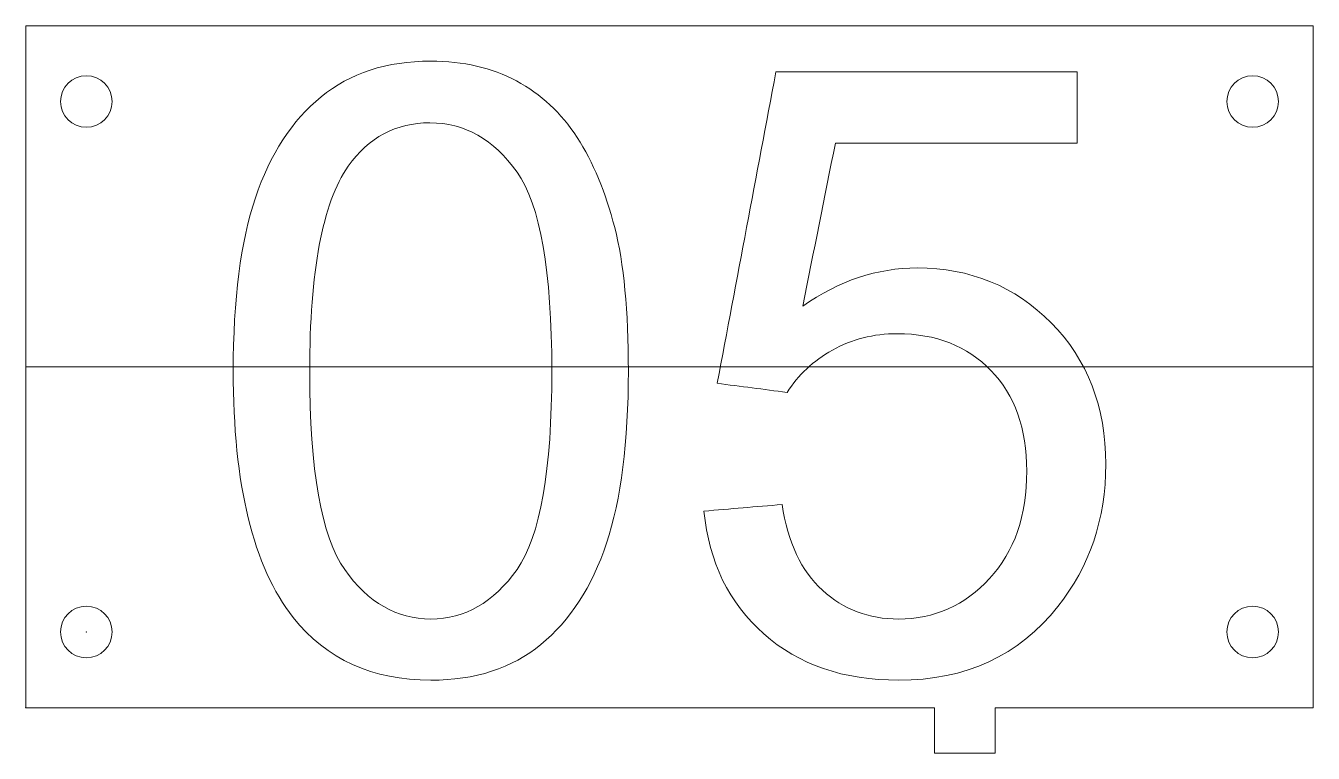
# Model space of a CAD drawing. Header units: millimetres. Extents: x 0 to 85, y -3 to 45.
import ezdxf
from ezdxf.lldxf.tags import DXFTag

# ---------------------------------------------------------------- set-up
doc = ezdxf.new("R2010")
doc.units = ezdxf.units.MM
doc.layers.add('1', color=7, linetype='Continuous', true_color=0xffffff)
doc.layers.add('61', color=7, linetype='Continuous', true_color=0xffffff)
tags = doc.linetypes.add('PHANTOM', pattern=[50.5, 18, -6.5, 6.5, -6.5, 6.5, -6.5]).pattern_tags.tags
tags[14:15] = [DXFTag(74, 4), DXFTag(75, 0), DXFTag(340, '0'), DXFTag(46, 0.0), DXFTag(50, 0.0), DXFTag(44, 0.0), DXFTag(45, 0.0)]
tags[12:13] = [DXFTag(74, 4), DXFTag(75, 0), DXFTag(340, '0'), DXFTag(46, 0.0), DXFTag(50, 0.0), DXFTag(44, 0.0), DXFTag(45, 0.0)]
tags[10:11] = [DXFTag(74, 4), DXFTag(75, 0), DXFTag(340, '0'), DXFTag(46, 0.0), DXFTag(50, 0.0), DXFTag(44, 0.0), DXFTag(45, 0.0)]
tags[8:9] = [DXFTag(74, 4), DXFTag(75, 0), DXFTag(340, '0'), DXFTag(46, 0.0), DXFTag(50, 0.0), DXFTag(44, 0.0), DXFTag(45, 0.0)]
tags[6:7] = [DXFTag(74, 4), DXFTag(75, 0), DXFTag(340, '0'), DXFTag(46, 0.0), DXFTag(50, 0.0), DXFTag(44, 0.0), DXFTag(45, 0.0)]
tags[4:5] = [DXFTag(74, 4), DXFTag(75, 0), DXFTag(340, '0'), DXFTag(46, 0.0), DXFTag(50, 0.0), DXFTag(44, 0.0), DXFTag(45, 0.0)]

msp = doc.modelspace()

# ---------------------------------------------------------------- linework, layer by layer
at = {"layer": '1', "color": 252, "linetype": 'Continuous', "lineweight": 13}
for p, q in [((0, 45), (0, 0)), ((85, 45), (0, 45)), ((0, 45), (0, 0)), ((85, 45), (0, 45)), ((85, 0), (85, 45)), ((85, 0), (85, 45)), ((0, 0), (60, 0)), ((0, 0), (60, 0)), ((60, 0), (60, -3)), ((60, 0), (60, -3)), ((64, -3), (64, 0)), ((64, -3), (64, 0)), ((64, 0), (85, 0)), ((64, 0), (85, 0)), ((60, -3), (64, -3)), ((60, -3), (64, -3))]:
    msp.add_line(p, q, dxfattribs=at)
at = {"layer": '1', "color": 163, "linetype": 'Continuous', "lineweight": 18}
for p, q in [((85, 45), (0, 45)), ((0, 45), (0, 0)), ((85, 0), (85, 45)), ((0, 0), (60, 0)), ((60, -3), (60, 0)), ((64, 0), (64, -3)), ((64, 0), (85, 0)), ((64, -3), (60, -3))]:
    msp.add_line(p, q, dxfattribs=at)
at = {"layer": '1', "color": 163, "linetype": 'PHANTOM', "lineweight": 18}
msp.add_line((0, 22.5), (85, 22.5), dxfattribs=at)
at = {"layer": '1', "color": 252, "linetype": 'Continuous', "lineweight": 13}
for centre in [(4, 40), (4, 40), (81, 40), (81, 40), (4, 5), (4, 5), (81, 5), (81, 5)]:
    msp.add_circle(centre, 1.7, dxfattribs=at)
for points, knots in [([(15.162, 33.644), (14.188, 30.763), (13.697, 26.957), (13.697, 14.712), (15.015, 9.294), (19.857, 3.193), (22.889, 1.821), (29.674, 1.821), (32.097, 2.606), (35.932, 5.753), (37.376, 7.976), (39.305, 13.745), (39.783, 17.536), (39.783, 26.187), (39.488, 29.339), (38.277, 34.018), (37.458, 36.001), (35.346, 39.259), (34.012, 40.503), (30.768, 42.224), (28.888, 42.664), (23.83, 42.664), (21.415, 41.878), (17.58, 38.747), (16.136, 36.525), (15.162, 33.644)], [0, 0, 0, 0, 0.07926, 0.07926, 0.205144, 0.205144, 0.309801, 0.309801, 0.389349, 0.389349, 0.4691, 0.4691, 0.548581, 0.548581, 0.615716, 0.615716, 0.682795, 0.682795, 0.749873, 0.749873, 0.817093, 0.817093, 0.908429, 0.908429, 1, 1, 1, 1]), ([(15.162, 33.644), (16.136, 36.525), (17.58, 38.747), (21.415, 41.878), (23.83, 42.664), (28.888, 42.664), (30.768, 42.224), (34.012, 40.503), (35.346, 39.259), (37.458, 36.001), (38.277, 34.018), (39.488, 29.339), (39.783, 26.187), (39.783, 17.536), (39.305, 13.745), (37.376, 7.976), (35.932, 5.753), (32.097, 2.606), (29.674, 1.821), (22.889, 1.821), (19.857, 3.193), (15.015, 9.294), (13.697, 14.712), (13.697, 26.957), (14.188, 30.763), (15.162, 33.644)], [0, 0, 0, 0, 0.091571, 0.091571, 0.182907, 0.182907, 0.250127, 0.250127, 0.317205, 0.317205, 0.384284, 0.384284, 0.451419, 0.451419, 0.5309, 0.5309, 0.610651, 0.610651, 0.690199, 0.690199, 0.794856, 0.794856, 0.92074, 0.92074, 1, 1, 1, 1]), ([(21.285, 35.731), (22.635, 37.638), (24.436, 38.596), (28.978, 38.596), (30.894, 37.515), (33.967, 33.183), (34.732, 28.807), (34.732, 15.678), (33.971, 11.315), (30.894, 6.944), (28.995, 5.856), (24.485, 5.856), (22.594, 6.944), (21.055, 9.113)], [0, 0, 0, 0, 0.164766, 0.164766, 0.332528, 0.332528, 0.499869, 0.499869, 0.666378, 0.666378, 0.832886, 0.832886, 1, 1, 1, 1]), ([(21.055, 9.113), (22.594, 6.944), (24.485, 5.856), (28.995, 5.856), (30.894, 6.944), (33.971, 11.315), (34.732, 15.678), (34.732, 28.807), (33.967, 33.183), (30.894, 37.515), (28.978, 38.596), (24.436, 38.596), (22.635, 37.638), (21.285, 35.731)], [0, 0, 0, 0, 0.167114, 0.167114, 0.333622, 0.333622, 0.500131, 0.500131, 0.667472, 0.667472, 0.835234, 0.835234, 1, 1, 1, 1]), ([(21.285, 35.731), (19.59, 33.292), (18.747, 28.79), (18.747, 15.661), (19.517, 11.291), (21.055, 9.113)], [0, 0, 0, 0, 0.5, 0.5, 1, 1, 1, 1]), ([(21.055, 9.113), (19.517, 11.291), (18.747, 15.661), (18.747, 28.79), (19.59, 33.292), (21.285, 35.731)], [0, 0, 0, 0, 0.5, 0.5, 1, 1, 1, 1]), ([(44.775, 12.977), (45.103, 9.613), (46.421, 6.912), (51.021, 2.836), (53.992, 1.821), (62.07, 1.821), (65.565, 3.433), (70.234, 9.321), (71.303, 12.437), (71.303, 19.86), (70.1, 22.971), (65.303, 27.816), (62.349, 29.019), (56.218, 29.019), (53.697, 28.184), (51.299, 26.507)], [0, 0, 0, 0, 0.140812, 0.140812, 0.281623, 0.281623, 0.453832, 0.453832, 0.594429, 0.594429, 0.741691, 0.741691, 0.888951, 0.888951, 1, 1, 1, 1]), ([(51.299, 26.507), (53.697, 28.184), (56.218, 29.019), (62.349, 29.019), (65.303, 27.816), (70.1, 22.971), (71.303, 19.86), (71.303, 12.437), (70.234, 9.321), (65.565, 3.433), (62.07, 1.821), (53.992, 1.821), (51.021, 2.836), (46.421, 6.912), (45.103, 9.613), (44.775, 12.977)], [0, 0, 0, 0, 0.111049, 0.111049, 0.258309, 0.258309, 0.405571, 0.405571, 0.546168, 0.546168, 0.718377, 0.718377, 0.859188, 0.859188, 1, 1, 1, 1]), ([(49.932, 13.411), (50.317, 10.906), (51.205, 9.02), (53.984, 6.486), (55.661, 5.856), (59.991, 5.856), (61.993, 6.752), (65.271, 10.308), (66.089, 12.674), (66.089, 18.428), (65.295, 20.63), (62.152, 23.871), (60.098, 24.681), (55.964, 24.681), (54.542, 24.318), (51.995, 22.889), (50.988, 21.956), (50.259, 20.81)], [0, 0, 0, 0, 0.123066, 0.123066, 0.246492, 0.246492, 0.395118, 0.395118, 0.543375, 0.543375, 0.68463, 0.68463, 0.825895, 0.825895, 0.91328, 0.91328, 1, 1, 1, 1]), ([(50.259, 20.81), (50.988, 21.956), (51.995, 22.889), (54.542, 24.318), (55.964, 24.681), (60.098, 24.681), (62.152, 23.871), (65.295, 20.63), (66.089, 18.428), (66.089, 12.674), (65.271, 10.308), (61.993, 6.752), (59.991, 5.856), (55.661, 5.856), (53.984, 6.486), (51.205, 9.02), (50.317, 10.906), (49.932, 13.411)], [0, 0, 0, 0, 0.08672, 0.08672, 0.174105, 0.174105, 0.31537, 0.31537, 0.456625, 0.456625, 0.604882, 0.604882, 0.753508, 0.753508, 0.876934, 0.876934, 1, 1, 1, 1])]:
    msp.add_open_spline(points, degree=3, knots=knots, dxfattribs=at)
at = {"layer": '1', "color": 163, "linetype": 'Continuous', "lineweight": 18}
for points, knots in [([(15.162, 33.644), (14.188, 30.763), (13.697, 26.957), (13.697, 14.712), (15.015, 9.294), (19.857, 3.193), (22.889, 1.821), (29.674, 1.821), (32.097, 2.606), (35.932, 5.753), (37.376, 7.976), (39.305, 13.745), (39.783, 17.536), (39.783, 26.187), (39.488, 29.339), (38.277, 34.018), (37.458, 36.001), (35.346, 39.259), (34.012, 40.503), (30.768, 42.224), (28.888, 42.664), (23.83, 42.664), (21.415, 41.878), (17.58, 38.747), (16.136, 36.525), (15.162, 33.644)], [0, 0, 0, 0, 0.07926, 0.07926, 0.205144, 0.205144, 0.309801, 0.309801, 0.389349, 0.389349, 0.4691, 0.4691, 0.548581, 0.548581, 0.615716, 0.615716, 0.682795, 0.682795, 0.749873, 0.749873, 0.817093, 0.817093, 0.908429, 0.908429, 1, 1, 1, 1]), ([(49.932, 13.411), (48.213, 13.266), (46.494, 13.121), (44.775, 12.977), (45.103, 9.613), (46.421, 6.912), (51.021, 2.836), (53.992, 1.821), (62.07, 1.821), (65.565, 3.433), (70.234, 9.321), (71.303, 12.437), (71.303, 19.86), (70.1, 22.971), (65.303, 27.816), (62.349, 29.019), (56.218, 29.019), (53.697, 28.184), (51.299, 26.507), (52.016, 30.092), (52.734, 33.677), (53.452, 37.262), (58.774, 37.262), (64.097, 37.262), (69.42, 37.262), (69.42, 38.825), (69.42, 40.388), (69.42, 41.952), (62.788, 41.952), (56.155, 41.952), (49.523, 41.952), (48.232, 35.104), (46.942, 28.255), (45.651, 21.407), (47.187, 21.208), (48.723, 21.009), (50.259, 20.81), (50.988, 21.956), (51.995, 22.889), (54.542, 24.318), (55.964, 24.681), (60.098, 24.681), (62.152, 23.871), (65.295, 20.63), (66.089, 18.428), (66.089, 12.674), (65.271, 10.308), (61.993, 6.752), (59.991, 5.856), (55.661, 5.856), (53.984, 6.486), (51.205, 9.02), (50.317, 10.906), (49.932, 13.411)], [0, 0, 0, 0, 0.027289, 0.027289, 0.027289, 0.076009, 0.076009, 0.124728, 0.124728, 0.18431, 0.18431, 0.232955, 0.232955, 0.283906, 0.283906, 0.334856, 0.334856, 0.373278, 0.373278, 0.373278, 0.428336, 0.428336, 0.428336, 0.508495, 0.508495, 0.508495, 0.532037, 0.532037, 0.532037, 0.631917, 0.631917, 0.631917, 0.736859, 0.736859, 0.736859, 0.760184, 0.760184, 0.760184, 0.780981, 0.780981, 0.801937, 0.801937, 0.835815, 0.835815, 0.86969, 0.86969, 0.905244, 0.905244, 0.940887, 0.940887, 0.970487, 0.970487, 1, 1, 1, 1]), ([(21.055, 9.113), (19.517, 11.291), (18.747, 15.661), (18.747, 28.79), (19.59, 33.292), (21.285, 35.731), (22.635, 37.638), (24.436, 38.596), (28.978, 38.596), (30.894, 37.515), (33.967, 33.183), (34.732, 28.807), (34.732, 15.678), (33.971, 11.315), (30.894, 6.944), (28.995, 5.856), (24.485, 5.856), (22.594, 6.944), (21.055, 9.113)], [0, 0, 0, 0, 0.207232, 0.207232, 0.414463, 0.414463, 0.414463, 0.51094, 0.51094, 0.60917, 0.60917, 0.707155, 0.707155, 0.804652, 0.804652, 0.902149, 0.902149, 1, 1, 1, 1])]:
    msp.add_open_spline(points, degree=3, knots=knots, dxfattribs=at)
at = {"layer": '1', "color": 252, "linetype": 'Continuous', "lineweight": 13}
for points in [[(45.651, 21.407), (46.942, 28.255), (48.232, 35.104), (49.523, 41.952)], [(49.523, 41.952), (48.232, 35.104), (46.942, 28.255), (45.651, 21.407)], [(49.523, 41.952), (56.155, 41.952), (62.788, 41.952), (69.42, 41.952)], [(69.42, 41.952), (62.788, 41.952), (56.155, 41.952), (49.523, 41.952)], [(69.42, 41.952), (69.42, 40.388), (69.42, 38.825), (69.42, 37.262)], [(69.42, 37.262), (69.42, 38.825), (69.42, 40.388), (69.42, 41.952)], [(51.299, 26.507), (52.016, 30.092), (52.734, 33.677), (53.452, 37.262)], [(53.452, 37.262), (52.734, 33.677), (52.016, 30.092), (51.299, 26.507)], [(69.42, 37.262), (64.097, 37.262), (58.774, 37.262), (53.452, 37.262)], [(53.452, 37.262), (58.774, 37.262), (64.097, 37.262), (69.42, 37.262)], [(45.651, 21.407), (47.187, 21.208), (48.723, 21.009), (50.259, 20.81)], [(50.259, 20.81), (48.723, 21.009), (47.187, 21.208), (45.651, 21.407)], [(49.932, 13.411), (48.213, 13.266), (46.494, 13.121), (44.775, 12.977)], [(44.775, 12.977), (46.494, 13.121), (48.213, 13.266), (49.932, 13.411)]]:
    msp.add_open_spline(points, degree=3, dxfattribs=at)
at = {"layer": '1', "color": 163, "linetype": 'Continuous', "lineweight": 18}
msp.add_point((4, 5), dxfattribs=at)
at = {"layer": '61', "color": 43, "linetype": 'Continuous', "lineweight": 18}
msp.add_point((0, 0), dxfattribs=at)

doc.saveas('drawing.dxf')
